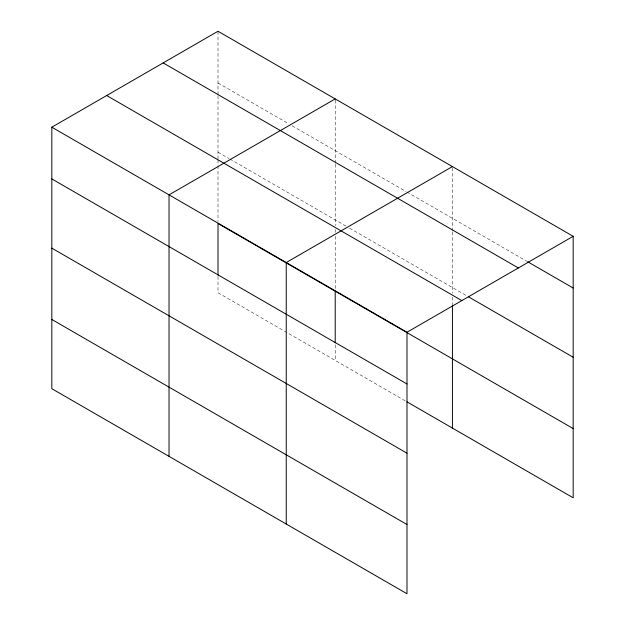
<?xml version="1.0" encoding="UTF-8"?>
<svg xmlns="http://www.w3.org/2000/svg" width="625" height="625" viewBox="0 0 625 625"><rect width="100%" height="100%" fill="white"/><g stroke="black" fill="none" stroke-linecap="round" stroke-linejoin="round"><path stroke-width="0.47" stroke-dasharray="3.12 2.34" d="M218.008 158.945L218.008 95.648M218.008 94.672L218.008 31.25M335.211 164.289L335.211 225.648M335.211 163.312L335.211 98.914M452.422 231.961L452.422 293.32M452.422 230.984L452.422 166.586M218.008 82.969L288.836 123.867M292.211 125.812L406.039 191.531M406.883 192.016L526.734 261.211M218.008 152.195L228.969 158.531M229.813 159.016L346.172 226.195M349.547 228.141L467.617 296.312M405.203 400.82L218.008 292.75L218.008 276.172M452.422 297.172L452.422 303.922M335.211 229.508L335.211 232.398M335.211 236.25L335.211 289.266M335.211 344.82L335.211 360.422M218.008 159.906L218.008 164.727M218.008 165.695L218.008 221.594"/><path stroke-width="0.94" d="M406.992 453.195L406.992 332.25L51.828 127.195L51.828 388.695L406.992 593.75L406.992 453.195L51.828 248.148M406.883 401.797L573.172 497.805L573.172 236.305L218.008 31.25L51.828 127.195M335.211 98.914L169.031 194.867L169.031 456.367M452.422 166.586L286.234 262.531L286.234 524.031M406.992 332.25L573.172 236.305M527.578 261.695L573.172 288.023M163.172 62.914L518.336 267.969M468.461 296.797L573.172 357.25M106.664 95.531L461.828 300.586M573.172 428.578L218.008 223.523L218.008 275.203M51.828 178.914L406.992 383.969M51.828 319.469L406.992 524.523M452.422 304.883L452.422 428.086M335.211 291.188L335.211 342.867"/></g></svg>
